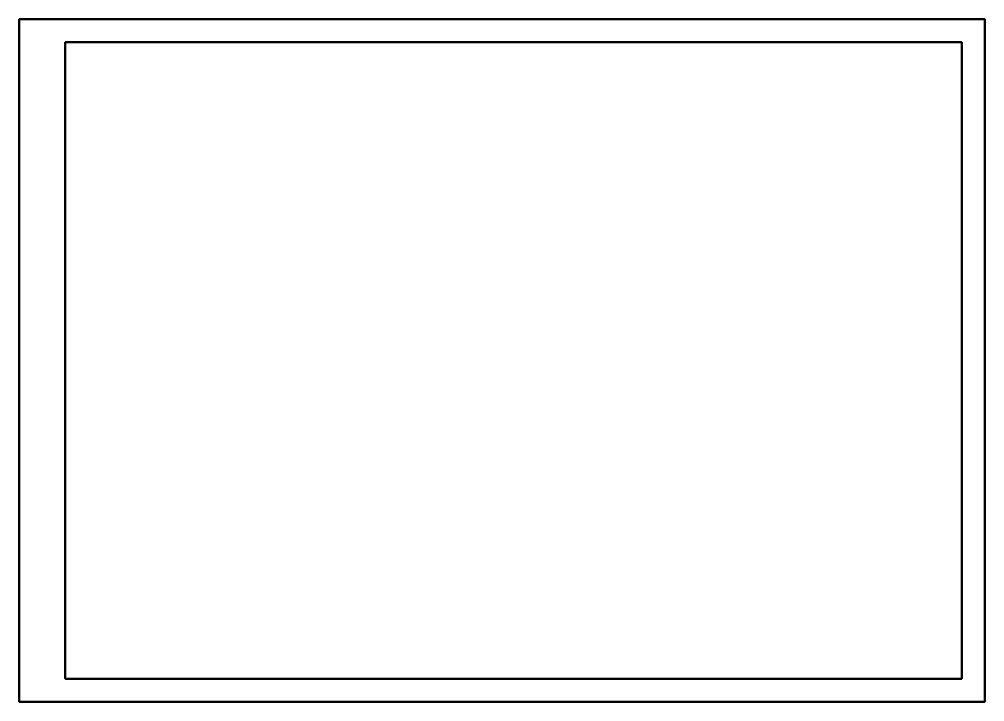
# Model space of a CAD drawing. Header units: millimetres. Extents: x 0 to 420, y 0 to 297.
import ezdxf

# ---------------------------------------------------------------- set-up
doc = ezdxf.new("R2010")
doc.units = ezdxf.units.MM
doc.header["$LTSCALE"] = 0.5
doc.layers.add('41-GRUBA CIĄGŁA', color=41, linetype='Continuous', lineweight=50)

msp = doc.modelspace()

# ---------------------------------------------------------------- linework, layer by layer
at = {"layer": '41-GRUBA CIĄGŁA'}
for p, q in [((410, 287), (20, 287)), ((20, 287), (20, 10)), ((410, 10), (410, 287)), ((20, 10), (410, 10))]:
    msp.add_line(p, q, dxfattribs=at)
msp.add_lwpolyline([(0, 0), (0, 297), (420, 297), (420, 0)], close=True, dxfattribs=at)

doc.saveas('drawing.dxf')
